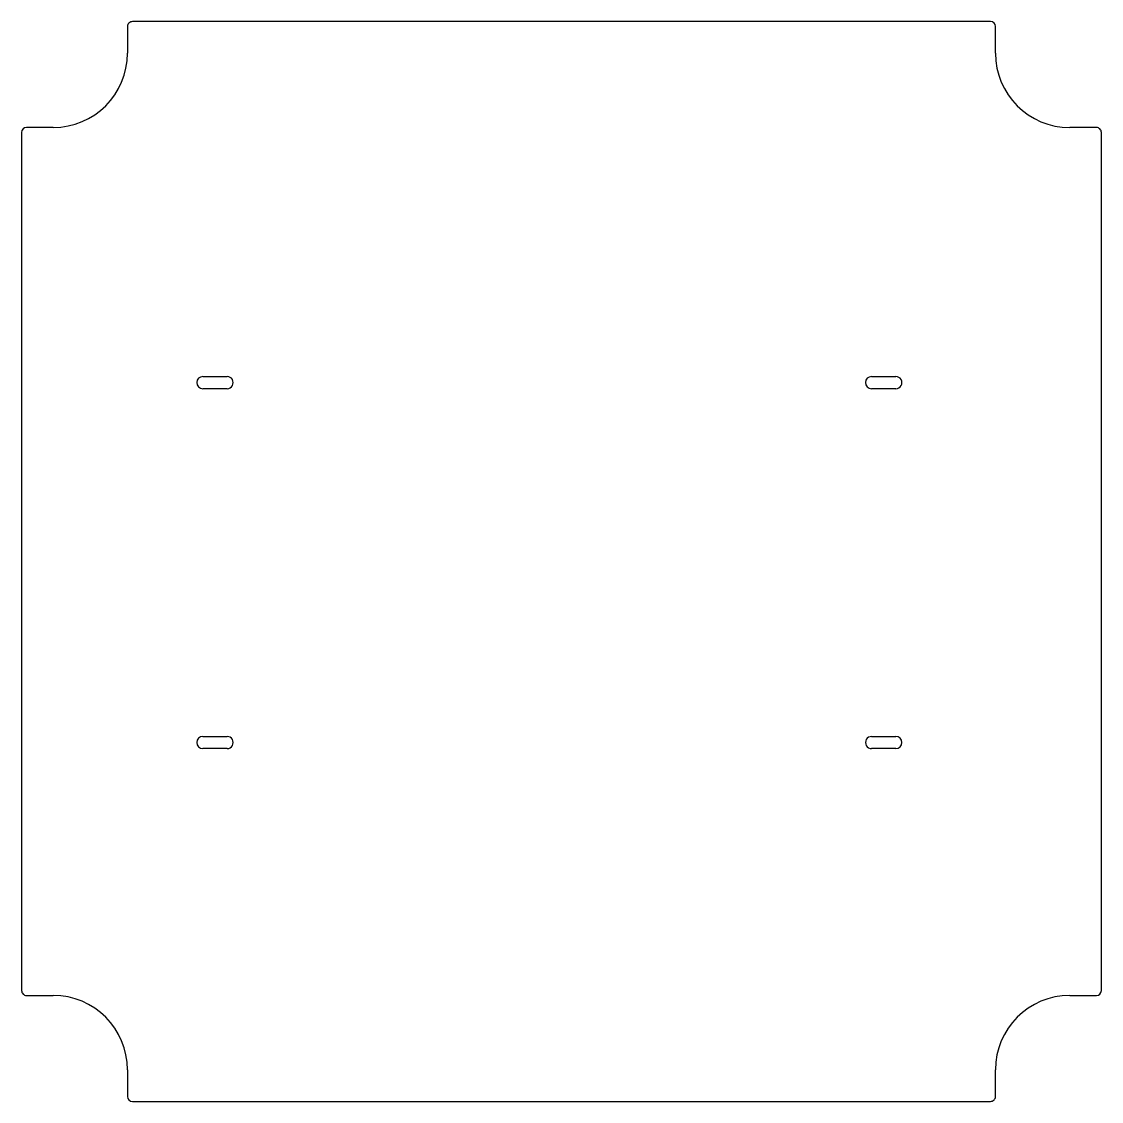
# Model space of a CAD drawing. Header units: millimetres. Extents: x -453 to -9, y -480 to -36.
import ezdxf

# ---------------------------------------------------------------- set-up
doc = ezdxf.new("R2010")
doc.units = ezdxf.units.MM
doc.layers.get('0').update_dxf_attribs({"linetype": 'CONTINUOUS'})

msp = doc.modelspace()

# ---------------------------------------------------------------- linework, layer by layer
for p, q in [((-409.16, -37.81, 0), (-409.16, -48.81, 0)), ((-54.26, -35.81, 0), (-407.16, -35.81, 0)), ((-52.26, -48.82, 0), (-52.26, -37.81, 0)), ((-439.71, -79.36, 0), (-450.71, -79.36, 0)), ((-10.71, -79.37, 0), (-21.71, -79.37, 0)), ((-452.71, -81.36, 0), (-452.71, -434.26, 0)), ((-8.71, -434.26, 0), (-8.71, -81.37, 0)), ((-378.21, -181.76, 0), (-368.21, -181.76, 0)), ((-103.21, -181.76, 0), (-93.21, -181.76, 0)), ((-368.21, -186.76, 0), (-378.21, -186.76, 0)), ((-93.21, -186.76, 0), (-103.21, -186.76, 0)), ((-378.21, -329.76, 0), (-368.21, -329.76, 0)), ((-103.19, -329.76, 0), (-103.19, -329.76, 0)), ((-103.19, -329.76, 0), (-93.19, -329.76, 0)), ((-93.19, -329.76, 0), (-93.19, -329.76, 0)), ((-368.21, -334.76, 0), (-378.21, -334.76, 0)), ((-93.19, -334.76, 0), (-103.19, -334.76, 0)), ((-450.71, -436.26, 0), (-439.71, -436.26, 0)), ((-21.71, -436.26, 0), (-10.71, -436.26, 0)), ((-409.16, -466.81, 0), (-409.16, -477.81, 0)), ((-52.26, -477.81, 0), (-52.26, -466.81, 0)), ((-407.16, -479.81, 0), (-54.26, -479.81, 0))]:
    msp.add_line(p, q)
at = {"extrusion": (-1.38614e-13, -1.31068e-08, 1)}
msp.add_arc((-407.16, -37.81, 0), 2, 89.9994, 180, dxfattribs=at)
for centre, radius, start, end in [((-54.26, -37.81, 0), 2, 0, 89.9994), ((-21.71, -48.82, 0), 30.55, 180, 270), ((-10.71, -81.37, 0), 2, -0.0006, 90), ((-450.71, -434.26, 0), 2, 179.9994, 270), ((-407.16, -477.81, 0), 2, 180, 269.9994)]:
    msp.add_arc(centre, radius, start, end)
at = {"extrusion": (1.09713e-21, -1.31031e-08, 1)}
msp.add_arc((-21.71, -466.81, 0), 30.55, 90, 180, dxfattribs=at)
at = {"extrusion": (-1.38613e-13, -1.31067e-08, 1)}
msp.add_arc((-54.26, -477.81, 0), 2, -90.0006, 0, dxfattribs=at)
for centre, major_axis, start_param, end_param in [((-439.71, -48.81, 0), (-21.6, -21.6, 0), 0.785398, 2.356194), ((-450.71, -81.36, 0), (-1.41, 1.41, 0), 5.497792, 7.068578), ((-378.21, -184.26, 0), (0, -2.5, 0), 3.141593, 6.283185), ((-368.21, -184.26, 0), (0, -2.5, 0), 0, 3.141593), ((-103.21, -184.26, 0), (0, -2.5, 0), 3.141593, 6.283185), ((-93.21, -184.26, 0), (0, -2.5, 0), 6.283185, 9.424778), ((-378.21, -332.26, 0), (0, -2.5, 0), 3.141593, 6.283185), ((-368.21, -332.26, 0), (0, -2.5, 0), 0, 3.141593), ((-103.21, -332.26, 0), (0, -2.5, 0), 3.135393, 6.289385), ((-93.21, -332.26, 0), (0, -2.5, 0), 0.0062, 3.135393), ((-10.71, -434.26, 0), (1.41, -1.41, 0), 5.497792, 7.068578), ((-439.71, -466.81, 0), (-21.6, 21.6, 0), 3.926991, 5.497787)]:
    msp.add_ellipse(centre, major_axis=major_axis, ratio=1, start_param=start_param, end_param=end_param)

doc.saveas('drawing.dxf')
